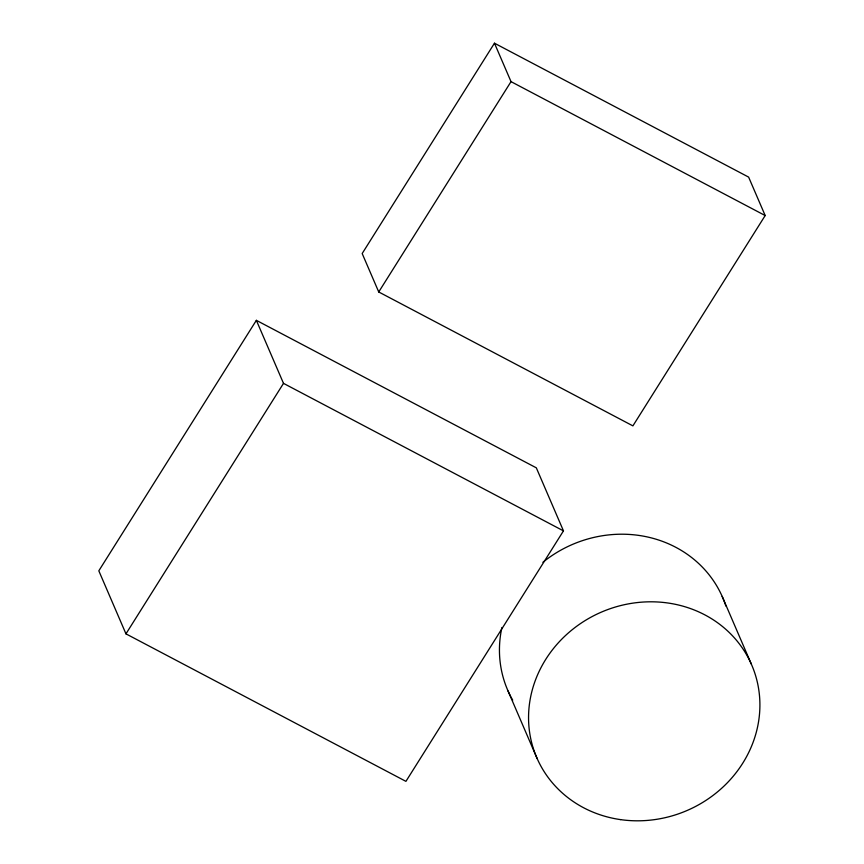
<?xml version="1.0" encoding="UTF-8"?>
<svg xmlns="http://www.w3.org/2000/svg" width="864" height="864" viewBox="0 0 864 864"><rect width="100%" height="100%" fill="white"/><g stroke="black" fill="none" stroke-linecap="round" stroke-linejoin="round"><path stroke-width="1.3" d="M256.36 320.339L98.82 570.823L125.96 633.852L405.929 781.358L563.468 530.874L536.328 467.845L256.36 320.339L283.5 383.368L563.468 530.874M494.467 43.2L362.178 253.53L378.734 291.967L632.902 425.876L765.18 215.546L748.624 177.109L494.467 43.2L511.024 81.637L765.18 215.546M125.96 633.852L283.5 383.368M378.734 291.967L511.024 81.637M722.185 596.43L751.291 664.016M508.064 691.016L537.17 758.603M542.916 562.27A117.04 108.054 -23.3 0 1 725.868 606.031M512.719 700.186A117.04 108.054 -23.3 0 1 511.466 697.939M510.862 696.805A117.04 108.054 -23.3 0 1 501.898 627.523M620.514 819.612A117.04 108.054 -23.3 0 0 754.142 671.188A117.04 108.054 -23.3 0 0 558.036 643.129A117.04 108.054 -23.3 0 0 620.514 819.612"/></g></svg>
